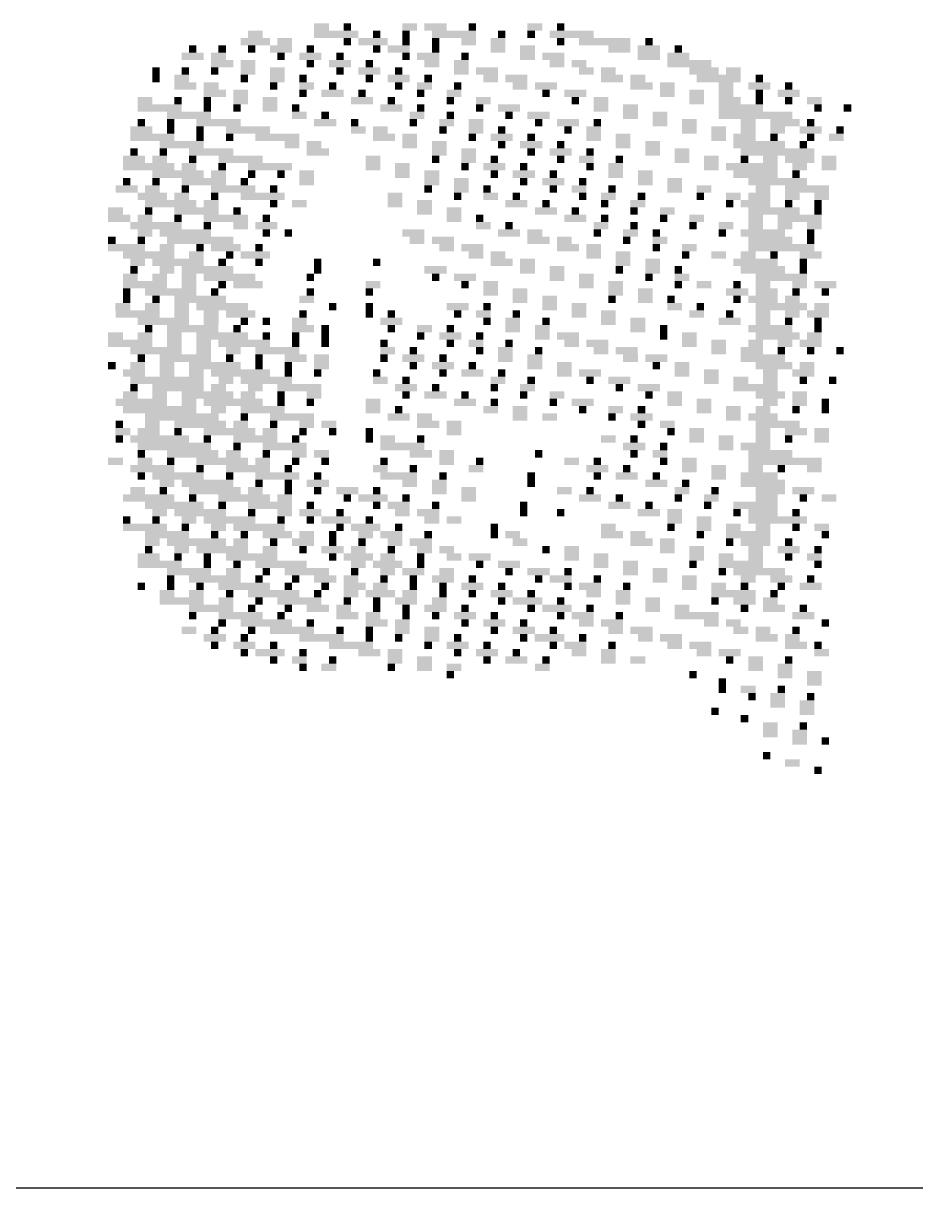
# Model space of a CAD drawing. Extents: x 0 to 386, y 0 to 144.
# Drawn here: x 21.51 to 29.21, y 0 to 10.05 of the extents above; entities that cross this region are included whole.
import ezdxf

# ---------------------------------------------------------------- set-up
doc = ezdxf.new("R2010")
doc.units = 0
doc.layers.add('20', color=30, linetype='CONTINUOUS')
doc.layers.add('21', color=253, linetype='CONTINUOUS')

# ---------------------------------------------------------------- blocks, each defined once
blk = doc.blocks.new('RECT')
blk.add_solid([(-0.5, -0.5), (0.5, -0.5), (-0.5, 0.5), (0.5, 0.5)])

msp = doc.modelspace()

# ---------------------------------------------------------------- linework, layer by layer
at = {"layer": '20'}
msp.add_line((0, 0), (385.6, 0), dxfattribs=at)

# ---------------------------------------------------------------- block references
at = {"layer": '21', "yscale": 0.0635}
for p, xscale in [((24.0828, 10.0148), 0.127), ((24.305, 10.0148), 0.0635), ((24.8448, 10.0148), 0.127), ((25.067, 10.0148), 0.1905), ((25.3845, 10.0148), 0.0635), ((25.9243, 10.0148), 0.127), ((26.1465, 10.0148), 0.0635), ((23.5113, 9.9512), 0.127), ((24.2097, 9.9512), 0.381), ((24.559, 9.9512), 0.0635), ((24.813, 9.9512), 0.0635), ((25.2258, 9.9512), 0.381), ((25.6385, 9.9512), 0.0635), ((25.8925, 9.9512), 0.0635), ((26.2417, 9.9512), 0.381), ((22.9715, 9.8243), 0.0635), ((23.2255, 9.8243), 0.0635), ((23.5113, 9.8878), 0.254), ((23.4795, 9.8243), 0.0635), ((23.7335, 9.8243), 0.1905), ((23.7653, 9.8878), 0.127), ((23.9875, 9.8243), 0.0635), ((24.305, 9.8878), 0.0635), ((24.5273, 9.8878), 0.254), ((24.559, 9.8243), 0.0635), ((24.7495, 9.8243), 0.1905), ((24.813, 9.8878), 0.0635), ((25.067, 9.8878), 0.0635), ((25.067, 9.8243), 0.0635), ((25.3528, 9.8878), 0.127), ((25.6068, 9.8878), 0.127), ((25.6068, 9.8243), 0.127), ((25.8608, 9.8243), 0.127), ((26.1465, 9.8878), 0.0635), ((26.5275, 9.8878), 0.4445), ((26.6545, 9.8243), 0.1905), ((26.9085, 9.8243), 0.1905), ((26.9085, 9.8878), 0.0635), ((27.1625, 9.8243), 0.0635), ((22.9715, 9.7607), 0.1905), ((23.1938, 9.7607), 0.127), ((23.7335, 9.7607), 0.0635), ((23.9875, 9.7607), 0.1905), ((24.2415, 9.7607), 0.0635), ((24.813, 9.7607), 0.0635), ((25.0035, 9.7607), 0.1905), ((25.321, 9.7607), 0.0635), ((25.8608, 9.7607), 0.127), ((26.083, 9.7607), 0.1905), ((26.9085, 9.7607), 0.1905), ((27.1625, 9.7607), 0.1905), ((22.654, 9.6338), 0.0635), ((22.908, 9.6338), 0.0635), ((23.2255, 9.6973), 0.1905), ((23.162, 9.6338), 0.0635), ((23.4478, 9.6973), 0.127), ((23.4478, 9.6338), 0.127), ((23.7018, 9.6338), 0.127), ((23.9875, 9.6973), 0.0635), ((24.2415, 9.6973), 0.1905), ((24.2415, 9.6338), 0.0635), ((24.4955, 9.6338), 0.1905), ((24.4955, 9.6973), 0.0635), ((24.7495, 9.6338), 0.0635), ((25.0353, 9.6973), 0.127), ((25.2893, 9.6973), 0.127), ((25.2893, 9.6338), 0.127), ((25.5115, 9.6338), 0.1905), ((26.1148, 9.6973), 0.127), ((26.3053, 9.6973), 0.127), ((26.3688, 9.6338), 0.127), ((26.5593, 9.6338), 0.127), ((27.2578, 9.6973), 0.381), ((27.3848, 9.6338), 0.254), ((27.6388, 9.6338), 0.127), ((22.654, 9.5702), 0.0635), ((22.8763, 9.5702), 0.127), ((23.416, 9.5702), 0.0635), ((23.7018, 9.5702), 0.127), ((23.924, 9.5702), 0.0635), ((24.4955, 9.5702), 0.0635), ((24.7495, 9.5702), 0.1905), ((25.0035, 9.5702), 0.0635), ((25.5433, 9.5702), 0.127), ((25.7655, 9.5702), 0.1905), ((26.591, 9.5702), 0.1905), ((26.8133, 9.5702), 0.127), ((27.5118, 9.5702), 0.381), ((27.861, 9.5702), 0.0635), ((22.908, 9.5068), 0.1905), ((23.162, 9.4433), 0.1905), ((23.1303, 9.5068), 0.127), ((23.3843, 9.4433), 0.127), ((23.67, 9.5068), 0.0635), ((23.9558, 9.5068), 0.127), ((23.924, 9.4433), 0.0635), ((24.178, 9.4433), 0.1905), ((24.178, 9.5068), 0.0635), ((24.432, 9.4433), 0.0635), ((24.7495, 9.5068), 0.0635), ((24.9718, 9.5068), 0.127), ((24.94, 9.4433), 0.0635), ((25.2258, 9.4433), 0.127), ((25.2575, 9.5068), 0.0635), ((25.7973, 9.5068), 0.127), ((26.0195, 9.5068), 0.1905), ((26.0195, 9.4433), 0.0635), ((26.2735, 9.4433), 0.1905), ((26.845, 9.5068), 0.1905), ((27.0673, 9.5068), 0.127), ((27.0673, 9.4433), 0.127), ((27.3213, 9.4433), 0.127), ((27.5753, 9.5068), 0.127), ((27.5753, 9.4433), 0.127), ((27.861, 9.5068), 0.1905), ((27.861, 9.4433), 0.0635), ((28.115, 9.4433), 0.1905), ((28.115, 9.5068), 0.0635), ((22.5587, 9.3797), 0.127), ((22.6858, 9.3163), 0.381), ((22.8445, 9.3797), 0.0635), ((23.0985, 9.3797), 0.0635), ((23.0985, 9.3163), 0.0635), ((23.3843, 9.3797), 0.127), ((23.3525, 9.3163), 0.0635), ((23.6383, 9.3797), 0.127), ((23.6383, 9.3163), 0.127), ((23.8605, 9.3163), 0.0635), ((24.432, 9.3797), 0.1905), ((24.686, 9.3163), 0.1905), ((24.686, 9.3797), 0.0635), ((24.94, 9.3163), 0.0635), ((25.194, 9.3797), 0.0635), ((25.4798, 9.3797), 0.127), ((25.448, 9.3163), 0.0635), ((25.702, 9.3163), 0.1905), ((26.2735, 9.3797), 0.0635), ((26.4958, 9.3797), 0.127), ((26.4958, 9.3163), 0.127), ((26.7498, 9.3163), 0.127), ((27.3213, 9.3797), 0.127), ((27.607, 9.3797), 0.1905), ((27.7023, 9.3163), 0.381), ((27.861, 9.3797), 0.0635), ((28.115, 9.3797), 0.0635), ((28.3373, 9.3797), 0.127), ((28.369, 9.3163), 0.0635), ((28.623, 9.3163), 0.0635), ((22.9398, 9.2528), 0.381), ((23.8923, 9.2528), 0.127), ((24.1145, 9.2528), 0.0635), ((24.9083, 9.2528), 0.127), ((25.194, 9.2528), 0.0635), ((25.702, 9.2528), 0.0635), ((25.956, 9.2528), 0.1905), ((26.7498, 9.2528), 0.127), ((27.0038, 9.2528), 0.127), ((27.8293, 9.2528), 0.635), ((22.527, 9.1258), 0.1905), ((22.527, 9.1893), 0.0635), ((22.781, 9.1893), 0.0635), ((22.781, 9.1258), 0.0635), ((23.1938, 9.1893), 0.381), ((23.035, 9.1258), 0.0635), ((23.4478, 9.1258), 0.381), ((24.1145, 9.1893), 0.1905), ((24.4002, 9.1258), 0.127), ((24.3685, 9.1893), 0.0635), ((24.5907, 9.1258), 0.127), ((24.8765, 9.1893), 0.0635), ((25.1623, 9.1893), 0.127), ((25.1305, 9.1258), 0.0635), ((25.4163, 9.1893), 0.127), ((25.4163, 9.1258), 0.127), ((25.6385, 9.1258), 0.0635), ((25.956, 9.1893), 0.0635), ((26.21, 9.1893), 0.1905), ((26.21, 9.1258), 0.0635), ((26.4322, 9.1258), 0.127), ((26.464, 9.1893), 0.0635), ((27.0038, 9.1893), 0.127), ((27.2578, 9.1893), 0.127), ((27.2578, 9.1258), 0.127), ((27.5118, 9.1258), 0.127), ((27.7658, 9.1893), 0.127), ((27.7658, 9.1258), 0.127), ((28.0832, 9.1893), 0.254), ((28.0198, 9.1258), 0.127), ((28.3055, 9.1258), 0.1905), ((28.3055, 9.1893), 0.0635), ((28.5595, 9.1258), 0.0635), ((22.6223, 9.0623), 0.381), ((23.035, 9.0623), 0.0635), ((23.289, 9.0623), 0.0635), ((23.7018, 9.0623), 0.381), ((24.6225, 9.0623), 0.1905), ((24.8448, 9.0623), 0.127), ((25.3845, 9.0623), 0.0635), ((25.6385, 9.0623), 0.1905), ((25.8925, 9.0623), 0.0635), ((26.4322, 9.0623), 0.127), ((26.6863, 9.0623), 0.127), ((27.5118, 9.0623), 0.127), ((27.734, 9.0623), 0.1905), ((27.988, 9.0623), 0.0635), ((28.3055, 9.0623), 0.0635), ((28.5278, 9.0623), 0.127), ((22.4635, 8.9352), 0.0635), ((22.8763, 8.9988), 0.381), ((22.7175, 8.9352), 0.0635), ((23.1303, 8.9352), 0.381), ((23.8287, 8.9988), 0.127), ((24.0192, 8.9988), 0.127), ((24.051, 8.9352), 0.1905), ((24.8448, 8.9988), 0.127), ((25.0988, 8.9988), 0.127), ((25.0988, 8.9352), 0.127), ((25.3528, 8.9352), 0.127), ((25.6385, 8.9988), 0.0635), ((25.8925, 8.9988), 0.1905), ((25.8925, 8.9352), 0.0635), ((26.1465, 8.9352), 0.1905), ((26.1465, 8.9988), 0.0635), ((26.4005, 8.9352), 0.0635), ((26.6863, 8.9988), 0.127), ((26.9403, 8.9988), 0.127), ((26.9403, 8.9352), 0.127), ((27.1943, 8.9352), 0.127), ((27.861, 8.9988), 0.4445), ((28.0198, 8.9352), 0.635), ((28.242, 8.9988), 0.0635), ((22.4635, 8.8718), 0.1905), ((22.6858, 8.8718), 0.127), ((22.9715, 8.8718), 0.0635), ((23.3843, 8.8718), 0.381), ((24.5273, 8.8718), 0.127), ((25.067, 8.8718), 0.0635), ((25.3528, 8.8718), 0.127), ((25.575, 8.8718), 0.0635), ((26.1465, 8.8718), 0.0635), ((26.3688, 8.8718), 0.127), ((26.6545, 8.8718), 0.0635), ((27.1943, 8.8718), 0.127), ((27.4483, 8.8718), 0.127), ((27.734, 8.8718), 0.0635), ((27.9563, 8.8718), 0.127), ((28.2103, 8.8718), 0.254), ((28.4642, 8.8718), 0.127), ((22.5905, 8.8083), 0.4445), ((22.8445, 8.7447), 0.4445), ((22.9398, 8.8083), 0.127), ((23.1938, 8.7447), 0.127), ((23.2255, 8.8083), 0.0635), ((23.6383, 8.8083), 0.381), ((23.4795, 8.7447), 0.0635), ((23.7335, 8.7447), 0.0635), ((23.9558, 8.7447), 0.127), ((24.5273, 8.8083), 0.127), ((24.7813, 8.8083), 0.127), ((24.7813, 8.7447), 0.127), ((25.0353, 8.7447), 0.127), ((25.321, 8.8083), 0.0635), ((25.575, 8.8083), 0.1905), ((25.575, 8.7447), 0.0635), ((25.829, 8.7447), 0.1905), ((25.829, 8.8083), 0.0635), ((26.083, 8.7447), 0.0635), ((26.4005, 8.8083), 0.0635), ((26.6227, 8.8083), 0.127), ((26.6227, 8.7447), 0.127), ((26.8768, 8.7447), 0.127), ((27.4483, 8.8083), 0.127), ((27.7975, 8.8083), 0.4445), ((27.8293, 8.7447), 0.381), ((28.2103, 8.8083), 0.127), ((28.1785, 8.7447), 0.0635), ((28.4642, 8.8083), 0.127), ((22.4, 8.6178), 0.1905), ((22.4, 8.6813), 0.0635), ((22.6223, 8.6178), 0.127), ((22.654, 8.6813), 0.0635), ((23.0668, 8.6813), 0.381), ((22.908, 8.6178), 0.0635), ((23.3208, 8.6178), 0.381), ((23.416, 8.6813), 0.0635), ((23.67, 8.6178), 0.0635), ((23.9558, 8.6813), 0.127), ((25.0353, 8.6813), 0.127), ((25.0035, 8.6178), 0.0635), ((25.2893, 8.6813), 0.127), ((25.2893, 8.6178), 0.127), ((25.5115, 8.6178), 0.0635), ((25.829, 8.6813), 0.0635), ((26.083, 8.6813), 0.1905), ((26.083, 8.6178), 0.0635), ((26.3053, 8.6178), 0.127), ((26.337, 8.6813), 0.0635), ((26.591, 8.6178), 0.0635), ((26.8768, 8.6813), 0.127), ((27.1308, 8.6813), 0.127), ((27.1308, 8.6178), 0.127), ((27.3848, 8.6178), 0.127), ((28.0198, 8.6813), 0.508), ((27.8928, 8.6178), 0.127), ((28.2737, 8.6178), 0.381), ((22.6223, 8.5542), 0.254), ((22.8763, 8.5542), 0.127), ((23.162, 8.5542), 0.0635), ((23.5748, 8.5542), 0.381), ((24.7178, 8.5542), 0.127), ((25.2575, 8.5542), 0.0635), ((25.5433, 8.5542), 0.127), ((25.7655, 8.5542), 0.0635), ((26.337, 8.5542), 0.0635), ((26.5593, 8.5542), 0.127), ((26.845, 8.5542), 0.0635), ((27.353, 8.5542), 0.0635), ((27.6388, 8.5542), 0.127), ((27.861, 8.5542), 0.1905), ((28.1468, 8.5542), 0.127), ((28.4008, 8.5542), 0.127), ((22.3048, 8.4273), 0.127), ((22.781, 8.4908), 0.4445), ((22.5905, 8.4273), 0.0635), ((23.0033, 8.4273), 0.381), ((23.1303, 8.4908), 0.127), ((23.3525, 8.4273), 0.0635), ((23.67, 8.4908), 0.0635), ((23.8923, 8.4908), 0.127), ((24.7178, 8.4908), 0.127), ((24.9718, 8.4908), 0.127), ((24.9718, 8.4273), 0.127), ((25.2258, 8.4273), 0.127), ((25.7655, 8.4908), 0.1905), ((26.0195, 8.4273), 0.1905), ((26.0195, 8.4908), 0.0635), ((26.2735, 8.4273), 0.0635), ((26.5275, 8.4908), 0.0635), ((26.8133, 8.4908), 0.127), ((26.7815, 8.4273), 0.0635), ((27.0673, 8.4273), 0.127), ((27.607, 8.4908), 0.0635), ((27.8293, 8.4908), 0.254), ((27.988, 8.4273), 0.4445), ((28.115, 8.4908), 0.0635), ((28.369, 8.4908), 0.0635), ((28.369, 8.4273), 0.0635), ((22.3365, 8.3637), 0.1905), ((22.5587, 8.3637), 0.127), ((22.8445, 8.3637), 0.0635), ((23.2573, 8.3637), 0.381), ((23.6065, 8.3637), 0.0635), ((25.2258, 8.3637), 0.127), ((25.448, 8.3637), 0.0635), ((26.2735, 8.3637), 0.1905), ((26.5275, 8.3637), 0.0635), ((27.0355, 8.3637), 0.0635), ((27.3213, 8.3637), 0.127), ((27.8293, 8.3637), 0.127), ((28.2103, 8.3637), 0.381), ((22.654, 8.3003), 0.4445), ((22.5587, 8.2368), 0.127), ((22.908, 8.2368), 0.4445), ((23.0985, 8.3003), 0.0635), ((23.3843, 8.3003), 0.127), ((23.6065, 8.3003), 0.1905), ((23.6065, 8.2368), 0.0635), ((23.797, 8.2368), 0.0635), ((24.8765, 8.2368), 0.1905), ((25.4798, 8.3003), 0.127), ((25.702, 8.2368), 0.1905), ((25.702, 8.3003), 0.0635), ((25.9243, 8.2368), 0.127), ((26.464, 8.2368), 0.0635), ((26.4958, 8.3003), 0.127), ((26.7498, 8.2368), 0.127), ((26.7815, 8.3003), 0.0635), ((26.972, 8.2368), 0.0635), ((27.2895, 8.3003), 0.0635), ((27.5753, 8.3003), 0.127), ((27.5435, 8.2368), 0.0635), ((27.8928, 8.2368), 0.381), ((27.8293, 8.3003), 0.127), ((28.0832, 8.3003), 0.127), ((28.3055, 8.2368), 0.0635), ((28.3373, 8.3003), 0.127), ((22.4, 8.1098), 0.3175), ((22.273, 8.1733), 0.0635), ((22.527, 8.1733), 0.0635), ((22.7492, 8.1098), 0.127), ((23.035, 8.1733), 0.5715), ((23.035, 8.1098), 0.0635), ((23.2573, 8.1098), 0.254), ((23.543, 8.1098), 0.0635), ((24.9083, 8.1733), 0.127), ((25.1305, 8.1733), 0.1905), ((25.1623, 8.1098), 0.127), ((25.3845, 8.1098), 0.1905), ((25.956, 8.1733), 0.1905), ((26.1783, 8.1733), 0.127), ((26.21, 8.1098), 0.1905), ((26.4322, 8.1098), 0.127), ((26.718, 8.1733), 0.0635), ((27.0038, 8.1733), 0.127), ((26.972, 8.1098), 0.0635), ((27.2578, 8.1098), 0.127), ((27.9563, 8.1733), 0.381), ((28.0515, 8.1098), 0.5715), ((28.3055, 8.1733), 0.0635), ((22.5905, 8.0463), 0.4445), ((23.0033, 8.0463), 0.127), ((23.289, 8.0463), 0.0635), ((23.5113, 8.0463), 0.254), ((25.4163, 8.0463), 0.127), ((25.6068, 8.0463), 0.127), ((26.4322, 8.0463), 0.127), ((26.6863, 8.0463), 0.127), ((27.226, 8.0463), 0.0635), ((27.5118, 8.0463), 0.127), ((27.7658, 8.0463), 0.127), ((27.988, 8.0463), 0.0635), ((28.3055, 8.0463), 0.1905), ((22.4953, 7.9828), 0.127), ((22.4635, 7.9193), 0.0635), ((22.8445, 7.9828), 0.4445), ((22.7492, 7.9193), 0.127), ((23.0985, 7.9193), 0.4445), ((23.2255, 7.9828), 0.0635), ((23.543, 7.9828), 0.0635), ((24.051, 7.9828), 0.0635), ((24.051, 7.9193), 0.0635), ((24.559, 7.9828), 0.0635), ((25.067, 7.9193), 0.1905), ((25.6385, 7.9828), 0.1905), ((25.8608, 7.9828), 0.127), ((25.8608, 7.9193), 0.127), ((26.1148, 7.9193), 0.127), ((26.6545, 7.9193), 0.0635), ((26.6863, 7.9828), 0.127), ((26.9403, 7.9828), 0.127), ((26.9403, 7.9193), 0.127), ((27.1625, 7.9193), 0.0635), ((27.8293, 7.9828), 0.381), ((27.8928, 7.9193), 0.381), ((28.242, 7.9828), 0.0635), ((28.242, 7.9193), 0.0635), ((22.4318, 7.8558), 0.127), ((22.6858, 7.8558), 0.127), ((22.9398, 7.8558), 0.127), ((23.289, 7.8558), 0.4445), ((23.9875, 7.8558), 0.0635), ((25.067, 7.8558), 0.0635), ((25.321, 7.8558), 0.1905), ((26.1148, 7.8558), 0.127), ((26.3688, 7.8558), 0.127), ((26.9085, 7.8558), 0.0635), ((27.1943, 7.8558), 0.127), ((28.0515, 7.8558), 0.4445), ((22.5587, 7.7923), 0.381), ((22.4, 7.7288), 0.0635), ((22.781, 7.7288), 0.4445), ((22.9398, 7.7923), 0.127), ((23.162, 7.7288), 0.0635), ((23.2255, 7.7923), 0.0635), ((23.4478, 7.7923), 0.254), ((23.9875, 7.7288), 0.0635), ((24.5273, 7.7923), 0.127), ((24.4955, 7.7288), 0.0635), ((25.321, 7.7923), 0.0635), ((25.5433, 7.7923), 0.127), ((25.5433, 7.7288), 0.127), ((25.7973, 7.7288), 0.127), ((26.3688, 7.7923), 0.127), ((26.6227, 7.7923), 0.127), ((26.6227, 7.7288), 0.127), ((26.8768, 7.7288), 0.127), ((27.1625, 7.7923), 0.0635), ((27.3848, 7.7923), 0.127), ((27.6705, 7.7288), 0.1905), ((27.6705, 7.7923), 0.0635), ((27.9245, 7.7288), 0.1905), ((27.8928, 7.7923), 0.127), ((28.2103, 7.7923), 0.127), ((28.1785, 7.7288), 0.0635), ((28.4325, 7.7923), 0.1905), ((28.4325, 7.7288), 0.0635), ((22.4, 7.6653), 0.0635), ((22.654, 7.6653), 0.0635), ((23.035, 7.6653), 0.4445), ((23.9558, 7.6653), 0.127), ((25.7973, 7.6653), 0.127), ((26.0512, 7.6653), 0.127), ((26.591, 7.6653), 0.0635), ((26.8768, 7.6653), 0.127), ((27.099, 7.6653), 0.0635), ((27.6705, 7.6653), 0.0635), ((27.8928, 7.6653), 0.254), ((28.1468, 7.6653), 0.127), ((22.3682, 7.6018), 0.127), ((22.4953, 7.5383), 0.381), ((22.6223, 7.6018), 0.127), ((22.8763, 7.6018), 0.127), ((22.8763, 7.5383), 0.127), ((23.2255, 7.6018), 0.4445), ((23.1303, 7.5383), 0.127), ((23.3843, 7.5383), 0.254), ((23.924, 7.5383), 0.0635), ((24.178, 7.6018), 0.0635), ((24.4955, 7.6018), 0.0635), ((24.4955, 7.5383), 0.0635), ((24.686, 7.5383), 0.0635), ((25.2575, 7.6018), 0.1905), ((25.2575, 7.5383), 0.0635), ((25.4798, 7.5383), 0.127), ((25.5115, 7.6018), 0.0635), ((25.7655, 7.5383), 0.0635), ((26.0512, 7.6018), 0.127), ((26.3053, 7.6018), 0.127), ((26.3053, 7.5383), 0.127), ((26.5593, 7.5383), 0.127), ((27.1308, 7.6018), 0.127), ((27.3213, 7.5383), 0.127), ((27.353, 7.6018), 0.0635), ((27.607, 7.5383), 0.0635), ((28.0515, 7.6018), 0.4445), ((27.8928, 7.5383), 0.127), ((28.1468, 7.5383), 0.127), ((28.369, 7.5383), 0.1905), ((28.4008, 7.6018), 0.127), ((22.7175, 7.4748), 0.4445), ((22.5905, 7.4113), 0.0635), ((22.9715, 7.4113), 0.4445), ((23.1303, 7.4748), 0.127), ((23.3525, 7.4113), 0.0635), ((23.416, 7.4748), 0.0635), ((23.6065, 7.4748), 0.0635), ((23.924, 7.4113), 0.1905), ((23.8923, 7.4748), 0.127), ((24.1145, 7.4113), 0.0635), ((24.686, 7.4748), 0.1905), ((24.686, 7.4113), 0.0635), ((24.9718, 7.4113), 0.127), ((25.194, 7.4113), 0.0635), ((25.5115, 7.4748), 0.0635), ((25.7338, 7.4748), 0.127), ((25.7338, 7.4113), 0.127), ((25.9878, 7.4113), 0.127), ((26.0195, 7.4748), 0.0635), ((26.5593, 7.4748), 0.127), ((26.8133, 7.4748), 0.127), ((26.8133, 7.4113), 0.127), ((27.0355, 7.4113), 0.0635), ((27.607, 7.4748), 0.1905), ((27.9563, 7.4113), 0.381), ((27.8928, 7.4748), 0.127), ((28.115, 7.4748), 0.0635), ((28.369, 7.4748), 0.0635), ((28.369, 7.4113), 0.0635), ((22.3048, 7.3478), 0.127), ((22.5587, 7.3478), 0.127), ((22.8128, 7.3478), 0.127), ((23.2255, 7.3478), 0.4445), ((23.6065, 7.3478), 0.0635), ((23.8605, 7.3478), 0.0635), ((24.1145, 7.3478), 0.0635), ((24.94, 7.3478), 0.0635), ((25.194, 7.3478), 0.1905), ((25.448, 7.3478), 0.0635), ((25.9878, 7.3478), 0.127), ((26.21, 7.3478), 0.1905), ((27.0355, 7.3478), 0.0635), ((27.2578, 7.3478), 0.127), ((28.0198, 7.3478), 0.381), ((28.3373, 7.3478), 0.127), ((22.4318, 7.2843), 0.381), ((22.654, 7.2208), 0.4445), ((22.8128, 7.2843), 0.127), ((23.0668, 7.2843), 0.127), ((23.0668, 7.2208), 0.127), ((23.416, 7.2843), 0.4445), ((23.3208, 7.2208), 0.127), ((23.7018, 7.2208), 0.381), ((23.8605, 7.2843), 0.0635), ((24.1145, 7.2843), 0.0635), ((24.6225, 7.2843), 0.0635), ((24.6543, 7.2208), 0.127), ((24.8765, 7.2208), 0.0635), ((25.194, 7.2843), 0.0635), ((25.4163, 7.2843), 0.127), ((25.448, 7.2208), 0.0635), ((25.6703, 7.2208), 0.127), ((25.702, 7.2843), 0.0635), ((25.956, 7.2208), 0.0635), ((26.2417, 7.2843), 0.127), ((26.464, 7.2843), 0.1905), ((26.4958, 7.2208), 0.127), ((26.718, 7.2208), 0.1905), ((27.2578, 7.2843), 0.127), ((27.5118, 7.2843), 0.127), ((27.5118, 7.2208), 0.127), ((27.7975, 7.2208), 0.1905), ((27.8293, 7.2843), 0.127), ((28.0832, 7.2843), 0.127), ((28.0515, 7.2208), 0.0635), ((28.3055, 7.2843), 0.1905), ((28.3055, 7.2208), 0.0635), ((28.5595, 7.2208), 0.0635), ((22.527, 7.1573), 0.0635), ((22.908, 7.1573), 0.4445), ((23.289, 7.1573), 0.0635), ((23.543, 7.1573), 0.0635), ((23.8605, 7.1573), 0.1905), ((24.0828, 7.1573), 0.127), ((24.6225, 7.1573), 0.0635), ((24.8765, 7.1573), 0.1905), ((25.1305, 7.1573), 0.0635), ((25.6703, 7.1573), 0.127), ((25.9243, 7.1573), 0.127), ((26.7498, 7.1573), 0.127), ((26.972, 7.1573), 0.1905), ((27.8928, 7.1573), 0.381), ((22.273, 7.0938), 0.0635), ((22.4635, 7.0303), 0.1905), ((22.4953, 7.0938), 0.127), ((22.7492, 7.0938), 0.127), ((22.7492, 7.0303), 0.127), ((23.162, 7.0938), 0.4445), ((23.0033, 7.0303), 0.127), ((23.3843, 7.0303), 0.508), ((23.543, 7.0938), 0.0635), ((23.797, 7.0938), 0.0635), ((23.797, 7.0303), 0.0635), ((24.051, 7.0303), 0.0635), ((24.0828, 7.0938), 0.127), ((24.559, 7.0303), 0.0635), ((24.8765, 7.0938), 0.0635), ((25.1305, 7.0938), 0.1905), ((25.1305, 7.0303), 0.0635), ((25.3845, 7.0303), 0.1905), ((25.3845, 7.0938), 0.0635), ((25.6385, 7.0303), 0.0635), ((25.9243, 7.0938), 0.127), ((26.1783, 7.0938), 0.127), ((26.1783, 7.0303), 0.127), ((26.4005, 7.0303), 0.1905), ((26.972, 7.0938), 0.0635), ((27.1943, 7.0938), 0.127), ((27.1943, 7.0303), 0.127), ((27.4483, 7.0303), 0.127), ((27.988, 7.0938), 0.3175), ((27.9563, 7.0303), 0.127), ((28.242, 7.0303), 0.1905), ((28.2737, 7.0938), 0.127), ((22.7492, 6.9668), 0.635), ((22.4635, 6.9033), 0.0635), ((22.8445, 6.9033), 0.4445), ((23.1938, 6.9033), 0.127), ((23.2573, 6.9668), 0.127), ((23.6065, 6.9668), 0.4445), ((23.5113, 6.9033), 0.127), ((23.8923, 6.9033), 0.381), ((24.5907, 6.9668), 0.127), ((24.813, 6.9033), 0.1905), ((24.813, 6.9668), 0.0635), ((25.067, 6.9033), 0.0635), ((25.6068, 6.9668), 0.127), ((25.575, 6.9033), 0.0635), ((25.8608, 6.9033), 0.127), ((25.8925, 6.9668), 0.0635), ((26.4005, 6.9668), 0.0635), ((26.6545, 6.9668), 0.1905), ((26.6545, 6.9033), 0.0635), ((26.9085, 6.9033), 0.1905), ((27.4483, 6.9668), 0.127), ((27.7023, 6.9668), 0.127), ((27.8293, 6.9033), 0.381), ((27.9563, 6.9668), 0.127), ((28.242, 6.9668), 0.0635), ((28.496, 6.9668), 0.0635), ((22.4318, 6.8398), 0.127), ((22.6858, 6.8398), 0.127), ((23.0985, 6.8398), 0.4445), ((23.4478, 6.8398), 0.127), ((23.7335, 6.8398), 0.0635), ((24.0192, 6.8398), 0.127), ((24.813, 6.8398), 0.0635), ((25.067, 6.8398), 0.1905), ((25.321, 6.8398), 0.0635), ((25.829, 6.8398), 0.0635), ((26.1148, 6.8398), 0.127), ((26.9085, 6.8398), 0.0635), ((27.1308, 6.8398), 0.127), ((27.9563, 6.8398), 0.254), ((28.2103, 6.8398), 0.127), ((22.527, 6.7763), 0.4445), ((22.6858, 6.7128), 0.635), ((22.9398, 6.7763), 0.127), ((23.3208, 6.7763), 0.508), ((23.1938, 6.7128), 0.127), ((23.5748, 6.7128), 0.381), ((23.7335, 6.7763), 0.0635), ((23.9875, 6.7763), 0.0635), ((24.5273, 6.7763), 0.127), ((24.5273, 6.7128), 0.127), ((24.7495, 6.7128), 0.0635), ((25.321, 6.7763), 0.1905), ((25.5433, 6.7128), 0.127), ((25.575, 6.7763), 0.0635), ((25.7973, 6.7128), 0.127), ((26.083, 6.7763), 0.0635), ((26.337, 6.7763), 0.1905), ((26.337, 6.7128), 0.0635), ((26.6227, 6.7128), 0.127), ((26.845, 6.7128), 0.0635), ((27.1308, 6.7763), 0.127), ((27.3848, 6.7763), 0.127), ((27.3848, 6.7128), 0.127), ((27.6388, 6.7128), 0.127), ((27.8928, 6.7128), 0.127), ((27.9563, 6.7763), 0.127), ((28.2103, 6.7763), 0.127), ((28.1785, 6.7128), 0.0635), ((28.4325, 6.7763), 0.0635), ((28.4325, 6.7128), 0.0635), ((22.8763, 6.6493), 0.635), ((23.416, 6.6493), 0.0635), ((23.8287, 6.6493), 0.381), ((24.7495, 6.6493), 0.1905), ((24.9718, 6.6493), 0.127), ((25.7973, 6.6493), 0.127), ((26.0512, 6.6493), 0.127), ((26.591, 6.6493), 0.0635), ((26.845, 6.6493), 0.1905), ((27.6388, 6.6493), 0.127), ((27.8928, 6.6493), 0.254), ((22.3682, 6.5223), 0.127), ((22.3365, 6.5857), 0.0635), ((22.5905, 6.5223), 0.1905), ((22.6223, 6.5857), 0.127), ((23.035, 6.5857), 0.4445), ((22.8445, 6.5223), 0.0635), ((23.289, 6.5223), 0.4445), ((23.3843, 6.5857), 0.127), ((23.6383, 6.5223), 0.127), ((23.67, 6.5857), 0.0635), ((23.9558, 6.5857), 0.127), ((23.924, 6.5223), 0.0635), ((24.1463, 6.5857), 0.127), ((24.178, 6.5223), 0.0635), ((24.4955, 6.5223), 0.0635), ((25.0035, 6.5857), 0.1905), ((25.2258, 6.5857), 0.127), ((25.2258, 6.5223), 0.127), ((26.845, 6.5857), 0.0635), ((27.0673, 6.5857), 0.127), ((27.099, 6.5223), 0.0635), ((27.3213, 6.5223), 0.127), ((28.0198, 6.5857), 0.381), ((27.8928, 6.5223), 0.127), ((28.1785, 6.5223), 0.1905), ((28.4008, 6.5223), 0.127), ((22.3365, 6.4588), 0.0635), ((22.6858, 6.4588), 0.508), ((23.0985, 6.4588), 0.0635), ((23.5113, 6.4588), 0.381), ((23.8605, 6.4588), 0.0635), ((24.4955, 6.4588), 0.0635), ((24.6543, 6.4588), 0.127), ((24.94, 6.4588), 0.0635), ((26.5593, 6.4588), 0.127), ((26.7815, 6.4588), 0.0635), ((27.3213, 6.4588), 0.127), ((27.5753, 6.4588), 0.127), ((27.8928, 6.4588), 0.127), ((28.115, 6.4588), 0.0635), ((28.4008, 6.4588), 0.127), ((22.8128, 6.3952), 0.635), ((22.527, 6.3318), 0.0635), ((22.9715, 6.3318), 0.4445), ((23.3208, 6.3318), 0.127), ((23.3525, 6.3952), 0.0635), ((23.7653, 6.3952), 0.381), ((23.6065, 6.3318), 0.0635), ((23.8923, 6.3318), 0.127), ((24.0828, 6.3318), 0.127), ((24.7813, 6.3952), 0.381), ((24.94, 6.3318), 0.1905), ((25.1623, 6.3318), 0.127), ((25.956, 6.3318), 0.0635), ((26.7815, 6.3952), 0.1905), ((26.7815, 6.3318), 0.0635), ((27.0038, 6.3318), 0.127), ((27.0355, 6.3952), 0.0635), ((27.5753, 6.3952), 0.127), ((27.8293, 6.3952), 0.254), ((27.9563, 6.3318), 0.381), ((22.3048, 6.2683), 0.127), ((22.6223, 6.2048), 0.381), ((22.5587, 6.2683), 0.127), ((22.781, 6.2683), 0.0635), ((23.2255, 6.2683), 0.4445), ((23.035, 6.2048), 0.0635), ((23.4478, 6.2048), 0.381), ((23.5748, 6.2683), 0.127), ((23.797, 6.2048), 0.0635), ((23.8605, 6.2683), 0.0635), ((24.1145, 6.2683), 0.0635), ((24.5907, 6.2048), 0.127), ((24.6225, 6.2683), 0.0635), ((24.8765, 6.2048), 0.0635), ((25.1623, 6.2683), 0.127), ((25.4163, 6.2048), 0.127), ((25.448, 6.2683), 0.0635), ((26.2417, 6.2683), 0.127), ((26.464, 6.2048), 0.1905), ((26.464, 6.2683), 0.0635), ((26.718, 6.2048), 0.0635), ((27.0355, 6.2683), 0.0635), ((27.2578, 6.2683), 0.127), ((27.2578, 6.2048), 0.127), ((27.5118, 6.2048), 0.127), ((28.0832, 6.2683), 0.635), ((27.8293, 6.2048), 0.127), ((28.0515, 6.2048), 0.0635), ((28.3373, 6.2048), 0.127), ((22.527, 6.1413), 0.0635), ((22.8445, 6.1413), 0.4445), ((23.289, 6.1413), 0.0635), ((23.7018, 6.1413), 0.381), ((24.051, 6.1413), 0.0635), ((24.7495, 6.1413), 0.3175), ((25.1305, 6.1413), 0.0635), ((25.8925, 6.1413), 0.0635), ((26.464, 6.1413), 0.0635), ((26.718, 6.1413), 0.1905), ((26.972, 6.1413), 0.0635), ((27.5118, 6.1413), 0.127), ((27.861, 6.1413), 0.3175), ((22.4953, 6.0143), 0.127), ((22.7492, 6.0777), 0.127), ((22.7175, 6.0143), 0.0635), ((23.0985, 6.0777), 0.4445), ((23.162, 6.0143), 0.4445), ((23.5113, 6.0143), 0.127), ((23.543, 6.0777), 0.0635), ((23.797, 6.0777), 0.0635), ((23.797, 6.0143), 0.0635), ((24.051, 6.0777), 0.1905), ((24.051, 6.0143), 0.0635), ((24.305, 6.0143), 0.1905), ((24.559, 6.0143), 0.0635), ((24.8448, 6.0777), 0.127), ((25.0988, 6.0777), 0.127), ((25.0988, 6.0143), 0.127), ((25.3528, 6.0143), 0.127), ((25.8925, 6.0777), 0.0635), ((26.1783, 6.0143), 0.127), ((26.4005, 6.0143), 0.0635), ((26.972, 6.0777), 0.1905), ((27.1943, 6.0143), 0.127), ((27.226, 6.0777), 0.0635), ((27.48, 6.0143), 0.0635), ((27.8928, 6.0777), 0.381), ((27.9563, 6.0143), 0.254), ((28.242, 6.0143), 0.1905), ((22.5905, 5.9508), 0.4445), ((22.9715, 5.9508), 0.0635), ((23.416, 5.9508), 0.4445), ((23.7653, 5.9508), 0.127), ((24.305, 5.9508), 0.0635), ((24.5273, 5.9508), 0.254), ((24.813, 5.9508), 0.0635), ((25.3528, 5.9508), 0.127), ((26.4005, 5.9508), 0.1905), ((26.6545, 5.9508), 0.0635), ((27.1625, 5.9508), 0.0635), ((27.4483, 5.9508), 0.127), ((27.9245, 5.9508), 0.1905), ((28.242, 5.9508), 0.0635), ((28.4642, 5.9508), 0.127), ((22.8128, 5.8872), 0.508), ((22.6858, 5.8238), 0.127), ((23.035, 5.8238), 0.4445), ((23.2255, 5.8872), 0.0635), ((23.6383, 5.8872), 0.381), ((23.4795, 5.8238), 0.0635), ((23.7653, 5.8238), 0.127), ((23.9875, 5.8238), 0.1905), ((23.9875, 5.8872), 0.0635), ((24.2415, 5.8238), 0.0635), ((24.559, 5.8872), 0.0635), ((24.7495, 5.8872), 0.1905), ((24.7813, 5.8238), 0.127), ((25.0035, 5.8238), 0.1905), ((25.067, 5.8872), 0.0635), ((25.829, 5.8872), 0.0635), ((25.829, 5.8238), 0.0635), ((26.1465, 5.8238), 0.0635), ((26.6545, 5.8872), 0.1905), ((26.9085, 5.8238), 0.1905), ((26.9085, 5.8872), 0.0635), ((27.1308, 5.8238), 0.127), ((27.4165, 5.8872), 0.0635), ((27.8293, 5.8872), 0.381), ((27.6705, 5.8238), 0.0635), ((27.8928, 5.8238), 0.254), ((28.1785, 5.8238), 0.0635), ((22.4, 5.7603), 0.0635), ((22.5587, 5.6968), 0.381), ((22.654, 5.7603), 0.0635), ((22.9398, 5.7603), 0.127), ((22.908, 5.6968), 0.0635), ((23.289, 5.7603), 0.4445), ((23.1938, 5.6968), 0.127), ((23.543, 5.6968), 0.4445), ((23.7335, 5.7603), 0.0635), ((23.9875, 5.7603), 0.0635), ((24.2097, 5.7603), 0.254), ((24.2415, 5.6968), 0.0635), ((24.4638, 5.6968), 0.254), ((24.4955, 5.7603), 0.0635), ((24.7495, 5.6968), 0.0635), ((25.0353, 5.7603), 0.127), ((25.2258, 5.7603), 0.127), ((25.575, 5.6968), 0.0635), ((26.5593, 5.6968), 0.127), ((27.1308, 5.7603), 0.127), ((27.099, 5.6968), 0.0635), ((27.3848, 5.7603), 0.127), ((27.3848, 5.6968), 0.127), ((27.6388, 5.6968), 0.127), ((28.0198, 5.7603), 0.508), ((27.8928, 5.6968), 0.127), ((28.1785, 5.6968), 0.0635), ((28.4008, 5.6968), 0.127), ((22.7492, 5.6333), 0.381), ((23.162, 5.6333), 0.0635), ((23.416, 5.6333), 0.0635), ((23.7018, 5.6333), 0.254), ((23.9558, 5.6333), 0.127), ((24.178, 5.6333), 0.0635), ((24.4638, 5.6333), 0.127), ((24.686, 5.6333), 0.1905), ((25.0035, 5.6333), 0.0635), ((25.575, 5.6333), 0.0635), ((25.7338, 5.6333), 0.127), ((26.591, 5.6333), 0.1905), ((26.8133, 5.6333), 0.127), ((27.353, 5.6333), 0.0635), ((27.7658, 5.6333), 0.381), ((28.4325, 5.6333), 0.0635), ((22.5905, 5.5063), 0.0635), ((22.6223, 5.5697), 0.127), ((23.0033, 5.5697), 0.508), ((22.8763, 5.5063), 0.127), ((23.2255, 5.5063), 0.4445), ((23.3843, 5.5697), 0.127), ((23.6383, 5.5063), 0.127), ((23.67, 5.5697), 0.0635), ((23.924, 5.5697), 0.1905), ((23.924, 5.5063), 0.0635), ((24.178, 5.5063), 0.1905), ((24.178, 5.5697), 0.0635), ((24.4002, 5.5063), 0.127), ((24.432, 5.5697), 0.0635), ((24.7178, 5.5697), 0.127), ((24.686, 5.5063), 0.0635), ((24.94, 5.5697), 0.1905), ((24.9718, 5.5063), 0.127), ((25.1623, 5.5063), 0.127), ((25.7973, 5.5697), 0.127), ((26.0195, 5.5063), 0.0635), ((26.2417, 5.5063), 0.127), ((26.845, 5.5697), 0.1905), ((27.0673, 5.5697), 0.127), ((27.0673, 5.5063), 0.127), ((27.3213, 5.5063), 0.127), ((27.607, 5.5697), 0.0635), ((27.8293, 5.5697), 0.254), ((27.8293, 5.5063), 0.127), ((28.115, 5.5063), 0.1905), ((28.115, 5.5697), 0.0635), ((28.369, 5.5063), 0.0635), ((22.5905, 5.4428), 0.1905), ((22.8445, 5.4428), 0.0635), ((23.0985, 5.4428), 0.0635), ((23.4795, 5.4428), 0.4445), ((24.178, 5.4428), 0.0635), ((24.4002, 5.4428), 0.254), ((24.6543, 5.4428), 0.127), ((24.94, 5.4428), 0.0635), ((25.2258, 5.4428), 0.127), ((25.448, 5.4428), 0.1905), ((26.2417, 5.4428), 0.127), ((26.4958, 5.4428), 0.127), ((27.3213, 5.4428), 0.127), ((27.5753, 5.4428), 0.127), ((27.8293, 5.4428), 0.127), ((28.115, 5.4428), 0.0635), ((28.3373, 5.4428), 0.127), ((22.6858, 5.3792), 0.381), ((22.9398, 5.3158), 0.381), ((23.0985, 5.3792), 0.0635), ((23.3208, 5.3158), 0.127), ((23.3525, 5.3792), 0.0635), ((23.7335, 5.3792), 0.4445), ((23.6065, 5.3158), 0.0635), ((23.9558, 5.3158), 0.381), ((24.4002, 5.3792), 0.127), ((24.3685, 5.3158), 0.0635), ((24.6543, 5.3792), 0.254), ((24.6543, 5.3158), 0.127), ((24.8765, 5.3158), 0.1905), ((24.94, 5.3792), 0.0635), ((25.1623, 5.3158), 0.127), ((25.448, 5.3792), 0.0635), ((25.702, 5.3792), 0.1905), ((25.702, 5.3158), 0.0635), ((25.956, 5.3158), 0.1905), ((26.21, 5.3158), 0.0635), ((26.4958, 5.3792), 0.127), ((26.7498, 5.3792), 0.127), ((26.7498, 5.3158), 0.127), ((27.0038, 5.3158), 0.127), ((27.2895, 5.3792), 0.0635), ((27.7023, 5.3792), 0.381), ((27.5435, 5.3158), 0.0635), ((27.861, 5.3158), 0.4445), ((28.369, 5.3792), 0.0635), ((22.781, 5.2523), 0.0635), ((23.162, 5.2523), 0.4445), ((23.543, 5.2523), 0.0635), ((23.8605, 5.2523), 0.0635), ((24.1145, 5.2523), 0.1905), ((24.3368, 5.2523), 0.127), ((24.6225, 5.2523), 0.0635), ((24.8765, 5.2523), 0.0635), ((25.1305, 5.2523), 0.1905), ((25.3845, 5.2523), 0.0635), ((25.956, 5.2523), 0.0635), ((26.1465, 5.2523), 0.1905), ((26.464, 5.2523), 0.0635), ((27.0038, 5.2523), 0.127), ((27.2578, 5.2523), 0.127), ((27.7658, 5.2523), 0.127), ((28.0515, 5.2523), 0.1905), ((28.3055, 5.2523), 0.0635), ((22.527, 5.1888), 0.0635), ((22.7492, 5.1253), 0.127), ((22.781, 5.1888), 0.0635), ((23.0033, 5.1253), 0.127), ((23.035, 5.1888), 0.0635), ((23.416, 5.1888), 0.4445), ((23.289, 5.1253), 0.0635), ((23.67, 5.1253), 0.4445), ((23.797, 5.1888), 0.0635), ((24.051, 5.1253), 0.0635), ((24.1145, 5.1888), 0.0635), ((24.3685, 5.1888), 0.1905), ((24.3368, 5.1253), 0.127), ((24.5907, 5.1253), 0.254), ((24.5907, 5.1888), 0.127), ((24.8448, 5.1253), 0.127), ((24.8765, 5.1888), 0.0635), ((25.1305, 5.1888), 0.0635), ((25.1305, 5.1253), 0.0635), ((25.3845, 5.1888), 0.1905), ((25.3845, 5.1253), 0.0635), ((25.6385, 5.1253), 0.1905), ((25.6385, 5.1888), 0.0635), ((25.8925, 5.1253), 0.0635), ((26.21, 5.1888), 0.0635), ((26.4005, 5.1888), 0.1905), ((26.4322, 5.1253), 0.127), ((26.6863, 5.1253), 0.127), ((26.718, 5.1888), 0.0635), ((27.2578, 5.1888), 0.127), ((27.5118, 5.1888), 0.127), ((27.6388, 5.1253), 0.381), ((27.734, 5.1888), 0.0635), ((27.988, 5.1253), 0.0635), ((28.0515, 5.1888), 0.0635), ((28.3055, 5.1888), 0.1905), ((22.8763, 5.0617), 0.381), ((23.1303, 4.9983), 0.381), ((23.2573, 5.0617), 0.127), ((23.4795, 4.9983), 0.0635), ((23.543, 5.0617), 0.0635), ((23.8923, 5.0617), 0.381), ((23.797, 4.9983), 0.0635), ((24.051, 4.9983), 0.1905), ((24.2733, 4.9983), 0.127), ((24.305, 5.0617), 0.0635), ((24.559, 5.0617), 0.0635), ((24.559, 4.9983), 0.0635), ((24.813, 5.0617), 0.1905), ((24.813, 4.9983), 0.0635), ((25.067, 4.9983), 0.1905), ((25.0988, 5.0617), 0.127), ((25.321, 4.9983), 0.0635), ((25.6385, 5.0617), 0.0635), ((25.8608, 5.0617), 0.254), ((25.8925, 4.9983), 0.0635), ((26.1148, 4.9983), 0.254), ((26.1465, 5.0617), 0.0635), ((26.4005, 4.9983), 0.0635), ((26.6863, 5.0617), 0.127), ((26.9403, 5.0617), 0.127), ((26.9403, 4.9983), 0.127), ((27.1943, 4.9983), 0.127), ((27.48, 5.0617), 0.0635), ((27.734, 5.0617), 0.1905), ((27.734, 4.9983), 0.0635), ((27.988, 4.9983), 0.1905), ((27.9563, 5.0617), 0.127), ((28.242, 4.9983), 0.0635), ((22.9715, 4.9348), 0.0635), ((23.3843, 4.9348), 0.381), ((23.7335, 4.9348), 0.0635), ((24.305, 4.9348), 0.1905), ((24.5273, 4.9348), 0.127), ((24.813, 4.9348), 0.0635), ((25.067, 4.9348), 0.0635), ((25.321, 4.9348), 0.1905), ((25.575, 4.9348), 0.0635), ((26.1465, 4.9348), 0.0635), ((26.337, 4.9348), 0.1905), ((26.6545, 4.9348), 0.0635), ((27.3213, 4.9348), 0.381), ((28.242, 4.9348), 0.1905), ((22.9398, 4.8078), 0.127), ((23.162, 4.8078), 0.0635), ((23.2255, 4.8712), 0.0635), ((23.6065, 4.8712), 0.4445), ((23.4795, 4.8078), 0.0635), ((23.8287, 4.8078), 0.381), ((23.9875, 4.8712), 0.0635), ((24.2415, 4.8078), 0.0635), ((24.559, 4.8712), 0.1905), ((24.4955, 4.8078), 0.0635), ((24.7813, 4.8712), 0.127), ((24.7813, 4.8078), 0.127), ((25.0353, 4.8078), 0.127), ((25.321, 4.8712), 0.0635), ((25.575, 4.8712), 0.1905), ((25.575, 4.8078), 0.0635), ((25.829, 4.8078), 0.1905), ((25.829, 4.8712), 0.0635), ((26.083, 4.8078), 0.0635), ((26.3688, 4.8712), 0.127), ((26.591, 4.8712), 0.1905), ((26.6227, 4.8078), 0.127), ((26.845, 4.8078), 0.1905), ((27.4483, 4.8712), 0.127), ((27.6388, 4.8712), 0.127), ((27.7023, 4.8078), 0.127), ((27.8928, 4.8078), 0.127), ((28.1785, 4.8078), 0.0635), ((28.4325, 4.8712), 0.0635), ((23.162, 4.7443), 0.1905), ((23.416, 4.7443), 0.0635), ((24.0828, 4.7443), 0.381), ((24.4955, 4.7443), 0.0635), ((24.7495, 4.7443), 0.0635), ((25.0353, 4.7443), 0.127), ((25.2575, 4.7443), 0.0635), ((25.829, 4.7443), 0.0635), ((26.0512, 4.7443), 0.254), ((26.337, 4.7443), 0.0635), ((26.8768, 4.7443), 0.127), ((27.099, 4.7443), 0.1905), ((27.9245, 4.7443), 0.1905), ((28.1468, 4.7443), 0.127), ((23.162, 4.6808), 0.0635), ((23.416, 4.6808), 0.1905), ((23.416, 4.6173), 0.0635), ((23.6383, 4.6173), 0.254), ((23.67, 4.6808), 0.0635), ((23.924, 4.6173), 0.0635), ((24.3368, 4.6808), 0.381), ((24.4955, 4.6173), 0.1905), ((24.7178, 4.6173), 0.127), ((25.0035, 4.6808), 0.0635), ((25.2575, 4.6808), 0.1905), ((25.2575, 4.6173), 0.0635), ((25.5115, 4.6173), 0.1905), ((25.5115, 4.6808), 0.0635), ((25.7655, 4.6173), 0.0635), ((26.083, 4.6808), 0.0635), ((26.2735, 4.6808), 0.1905), ((26.3053, 4.6173), 0.127), ((26.5593, 4.6173), 0.127), ((26.591, 4.6808), 0.0635), ((27.1308, 4.6808), 0.127), ((27.353, 4.6808), 0.1905), ((27.3848, 4.6173), 0.127), ((27.607, 4.6173), 0.1905), ((28.1785, 4.6808), 0.1905), ((28.369, 4.6808), 0.0635), ((28.4008, 4.6173), 0.127), ((23.67, 4.5537), 0.0635), ((23.8923, 4.5537), 0.127), ((23.924, 4.4903), 0.0635), ((24.1463, 4.4903), 0.127), ((24.178, 4.5537), 0.0635), ((24.7178, 4.5537), 0.127), ((24.686, 4.4903), 0.0635), ((24.9718, 4.5537), 0.127), ((24.9718, 4.4903), 0.127), ((25.2258, 4.4903), 0.127), ((25.5115, 4.5537), 0.0635), ((25.7655, 4.5537), 0.1905), ((25.9878, 4.4903), 0.127), ((26.0195, 4.5537), 0.0635), ((26.5593, 4.5537), 0.127), ((26.8133, 4.5537), 0.127), ((27.607, 4.5537), 0.0635), ((27.8293, 4.5537), 0.127), ((27.8293, 4.4903), 0.127), ((28.0832, 4.4903), 0.127), ((28.115, 4.5537), 0.0635), ((25.194, 4.4268), 0.0635), ((27.2895, 4.4268), 0.0635), ((28.0832, 4.4268), 0.127), ((28.3373, 4.4268), 0.127), ((27.5435, 4.3632), 0.0635), ((27.5435, 4.2998), 0.0635), ((27.7658, 4.2998), 0.127), ((28.0515, 4.2998), 0.0635), ((28.3373, 4.3632), 0.127), ((27.7975, 4.2363), 0.0635), ((28.0198, 4.2363), 0.127), ((28.3055, 4.2363), 0.0635), ((27.48, 4.1093), 0.0635), ((28.0198, 4.1728), 0.127), ((28.2737, 4.1728), 0.127), ((28.2737, 4.1093), 0.127), ((27.734, 4.0457), 0.0635), ((27.9563, 3.9823), 0.127), ((27.9563, 3.9188), 0.127), ((28.2103, 3.9188), 0.127), ((28.242, 3.9823), 0.0635), ((28.2103, 3.8553), 0.127), ((28.4325, 3.8553), 0.0635), ((27.9245, 3.7283), 0.0635), ((28.1468, 3.6648), 0.127), ((28.369, 3.6013), 0.0635)]:
    msp.add_blockref('RECT', p, dxfattribs=dict(at, xscale=xscale))

doc.saveas('drawing.dxf')
